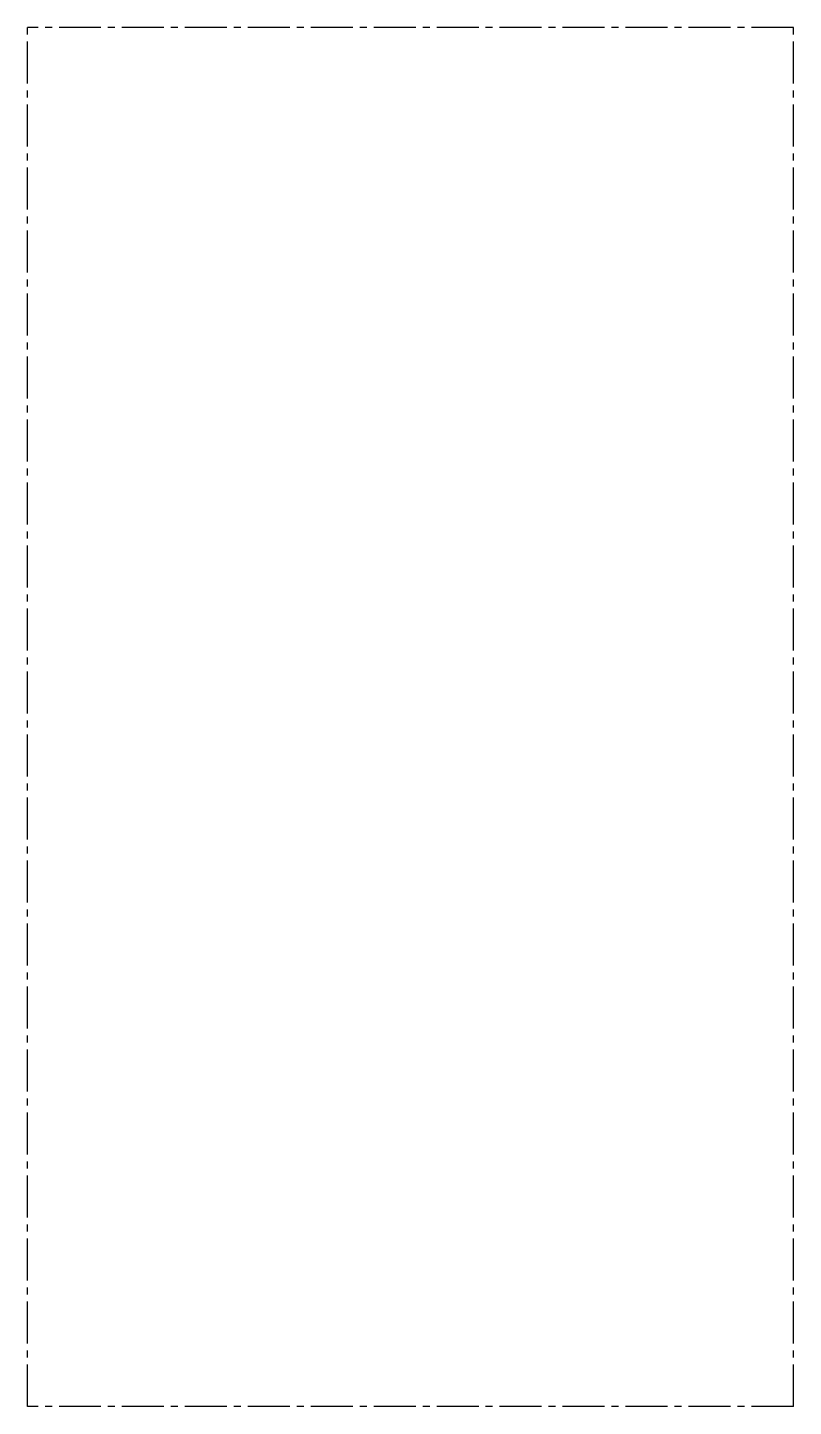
# Model space of a CAD drawing. Header units: inches. Extents: x 65 to 78.7, y -221.1 to -196.5.
import ezdxf

# ---------------------------------------------------------------- set-up
doc = ezdxf.new("R2010")
doc.units = ezdxf.units.IN
doc.header["$MEASUREMENT"] = 0
doc.linetypes.add('CENTER2', pattern=[1.125, 0.75, -0.125, 0.125, -0.125])
doc.layers.add('A201-Floorplan-2nd-floor', color=3, linetype='Continuous', lineweight=9)

msp = doc.modelspace()

# ---------------------------------------------------------------- linework, layer by layer
at = {"layer": 'A201-Floorplan-2nd-floor', "linetype": 'CENTER2', "lineweight": 30}
for p, q in [((78.713, -196.464), (65.026, -196.464)), ((65.026, -221.088), (65.026, -196.464)), ((78.713, -221.088), (78.713, -196.464)), ((78.713, -221.088), (65.026, -221.088))]:
    msp.add_line(p, q, dxfattribs=at)

doc.saveas('drawing.dxf')
